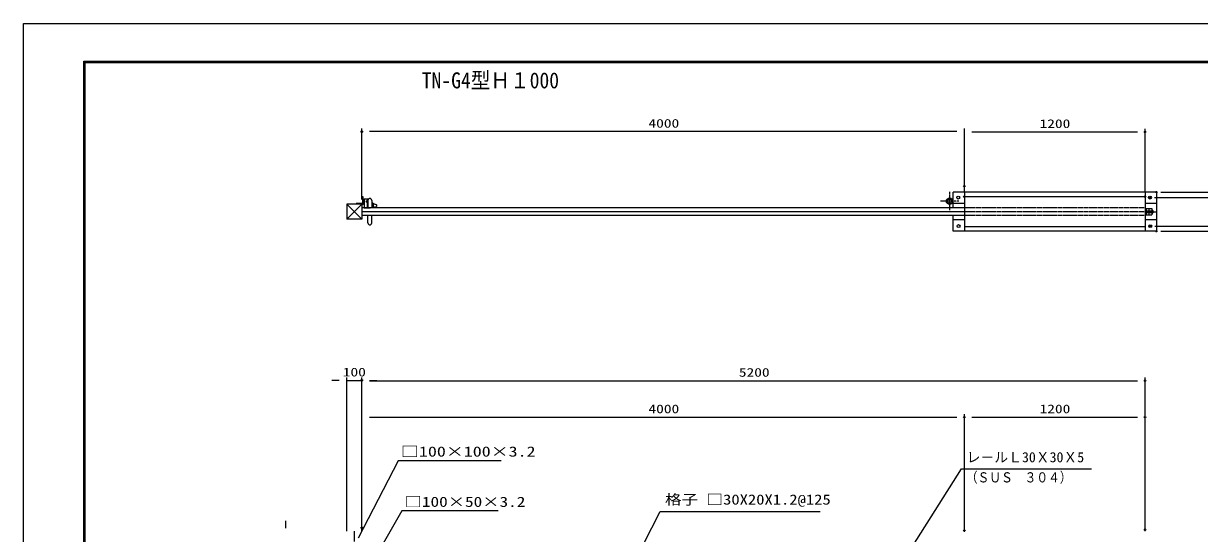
# Model space of a CAD drawing. Units: millimetres, scale not verified. Extents: x -5940 to 5940, y -4200 to 4200.
# Drawn here: x -5940 to 1867, y 811 to 4200 of the extents above; entities that cross this region are included whole.
import ezdxf
from ezdxf.enums import TextEntityAlignment as Align

# ---------------------------------------------------------------- set-up
doc = ezdxf.new("R2010")
doc.units = ezdxf.units.MM
doc.header["$LTSCALE"] = 20
doc.header["$PDMODE"] = 32
doc.header["$PDSIZE"] = 10
for name, pattern in [('USER1', [0.375, 0.25, -0.125]), ('USER2', [0.906, 0.591, -0.118, 0.079, -0.118]), ('USER4', [1.125, 0.75, -0.125, 0.125, -0.125])]:
    doc.linetypes.add(name, pattern=pattern)
for name, color, linetype, lineweight in [('0-0_1', 7, 'Continuous', 25), ('0-2_0', 7, 'Continuous', 25), ('0-5_CENTLN-L', 4, 'USER1', 25), ('0-6_EXTCNT-L', 4, 'Continuous', 25), ('0-A_WAKU', 7, 'Continuous', 25)]:
    doc.layers.add(name, color=color, linetype=linetype, lineweight=lineweight)
doc.layers.add('0-3_DEFPOINTS', color=7, linetype='Continuous')
doc.layers.add('0-4_10', color=7, linetype='Continuous')
doc.styles.add('ＭＳ ゴシック', font='')
doc.styles.get('ＭＳ ゴシック').set_extended_font_data('MS Gothic')

msp = doc.modelspace()

# ---------------------------------------------------------------- linework, layer by layer
at = {"layer": '0-0_1'}
for p, q in [((231, 2974.61), (231, 3079.62)), ((306, 3079.62), (306, 2819.62)), ((306, 3049.61), (1506, 3049.61)), ((1506, 3079.62), (1506, 2819.62)), ((1581, 3079.62), (1581, 2819.62)), ((-3679.23, 2999.61), (-3794, 2999.61)), ((-3794, 2999.61), (-3794, 2899.61)), ((-3694, 2999.61), (-3694, 2899.61)), ((306, 2974.61), (-3694, 2974.61)), ((1512, 2971.61), (1512, 2927.61)), ((1531, 2971.62), (1531, 2927.62)), ((1550, 2971.62), (1550, 2927.62)), ((-3694, 2899.61), (-3794, 2899.61)), ((306, 2949.62), (-3694, 2949.61)), ((306, 2924.61), (-3694, 2924.61)), ((231, 2819.62), (231, 2924.61)), ((1514, 2954.61), (1514, 2944.61)), ((1558, 2956.97), (1558, 2942.27)), ((1506, 2849.61), (306, 2849.61))]:
    msp.add_line(p, q, dxfattribs=at)
at = {"layer": '0-0_1', "color": 4}
for p, q in [((-3653.36, 3024.62), (-3653.36, 2974.62)), ((-3628.36, 3024.62), (-3628.36, 2974.62)), ((-3597.47, 2995.98), (-3597.47, 2984.71)), ((-3653.36, 2874.61), (-3653.36, 2924.61)), ((-3628.36, 2874.61), (-3628.36, 2924.61))]:
    msp.add_line(p, q, dxfattribs=at)
at = {"layer": '0-0_1', "color": 4, "linetype": 'USER1'}
for p, q in [((-3623.07, 3006.34), (-3623.07, 2974.34)), ((-3619.87, 3006.34), (-3619.87, 2974.34)), ((1506, 2974.61), (306, 2974.61)), ((1506, 2949.61), (306, 2949.62)), ((1506, 2924.61), (306, 2924.61))]:
    msp.add_line(p, q, dxfattribs=at)
at = {"layer": '0-0_1', "color": 4}
for centre, start, end in [((-3640.86, 3024.62), 0, 180), ((-3640.86, 2874.61), 180, 0)]:
    msp.add_arc(centre, 12.5, start, end, dxfattribs=at)
at = {"layer": '0-2_0', "color": 1}
for p, q in [((-3694, 3029.61), (-3694, 3501.5)), ((306, 3149.62), (306, 3501.5)), ((306, 3079.61), (306, 3499.26)), ((1506, 3079.61), (1506, 3499.26)), ((1611, 3079.62), (2201.88, 3079.62)), ((1568.16, 3043.07), (1990.13, 3043.07)), ((1570.28, 2853.25), (1990.13, 2853.25)), ((1611, 2819.62), (2201.88, 2819.62)), ((-3794, 826.09), (-3794, 1848.32)), ((-3694, 826.09), (-3694, 1848.32)), ((-3694, 879.09), (-3694, 1846.65)), ((1506, 866.09), (1506, 1846.65)), ((-3694, 826.09), (-3694, 1603.95)), ((306, 861.09), (306, 1603.95)), ((306, 821.09), (306, 1603.95)), ((1506, 826.09), (1506, 1603.95))]:
    msp.add_line(p, q, dxfattribs=at)
at = {"layer": '0-2_0', "color": 2}
for p, q in [((256, 3481.5), (-3644, 3481.5)), ((356, 3479.26), (1456, 3479.26)), ((-3844, 1828.32), (-3894, 1828.32)), ((-3794, 1828.32), (-3694, 1828.32)), ((-3644, 1828.32), (-3594, 1828.32)), ((-3644, 1826.65), (1456, 1826.65)), ((-3644, 1583.95), (256, 1583.95)), ((356, 1583.95), (1456, 1583.95)), ((-1931.62, 532.93), (-1714.48, 956.39)), ((-1714.48, 956.39), (-650.79, 956.39)), ((-4199.59, 846.09), (-4199.59, 896.09))]:
    msp.add_line(p, q, dxfattribs=at)
at = {"layer": '0-2_0', "color": 4}
for p, q in [((-3690.62, 3048.33), (-3690.62, 3004.94)), ((-3679.23, 3035.03), (-3647.77, 3035.03)), ((-3679.23, 3035.03), (-3679.23, 2975.03))]:
    msp.add_line(p, q, dxfattribs=at)
at = {"layer": '0-2_0'}
for p, q in [((-3794, 2999.61), (-3694, 2899.61)), ((-3694, 2999.61), (-3794, 2899.61)), ((-3679.23, 2975.03), (-3639.23, 2975.03)), ((1506, 2971.61), (1550, 2971.62)), ((1506, 2949.61), (1581, 2949.62)), ((1506, 2927.61), (1550, 2927.62)), ((1512, 2954.61), (1550, 2954.62)), ((1512, 2954.11), (1550, 2954.12)), ((1512, 2945.11), (1550, 2945.12)), ((1512, 2944.61), (1550, 2944.62)), ((1550, 2959.42), (1556.8, 2959.42)), ((1550, 2954.52), (1558, 2954.52)), ((1550, 2944.72), (1558, 2944.72)), ((1550, 2939.82), (1556.8, 2939.82))]:
    msp.add_line(p, q, dxfattribs=at)
at = {"layer": '0-2_0', "color": 4, "linetype": 'USER1'}
for p, q in [((-3619.87, 3003.14), (-3597.47, 2995.98)), ((-3619.87, 2977.54), (-3597.47, 2984.71))]:
    msp.add_line(p, q, dxfattribs=at)
at = {"layer": '0-2_0', "color": 4}
for points in [[(-3684.93, 2999.61), (-3684.93, 3048.33), (-3690.62, 3048.33)], [(-3690.62, 3004.94), (-3731.89, 3004.94), (-3731.89, 2999.61)], [(-3684.93, 3025.03), (-3679.23, 3025.03), (-3679.23, 3027.53), (-3684.93, 3027.53)]]:
    msp.add_lwpolyline(points, dxfattribs=at)
at = {"layer": '0-2_0', "color": 4, "linetype": 'USER1'}
msp.add_lwpolyline([(-3625.34, 2994.97), (-3625.34, 2984.91), (-3623.04, 2984.91), (-3623.04, 2994.97)], close=True, dxfattribs=at)
at = {"layer": '0-2_0'}
for points in [[(-2768.11, 1294.76), (-3452.32, 1294.76), (-3719.33, 779.98)], [(-2789.89, 960.75), (-3428.17, 960.75), (-3614.15, 635.87)]]:
    msp.add_lwpolyline(points, dxfattribs=at)
for centre, radius in [((265.53, 3043.42), 9.76), ((1538.16, 3043.07), 9.76), ((208, 3019.61), 21.12), ((208, 3019.61), 13.92), ((267.65, 2853.6), 9.76), ((1540.28, 2853.25), 9.76)]:
    msp.add_circle(centre, radius, dxfattribs=at)
at = {"layer": '0-2_0', "color": 4}
msp.add_circle((-3659.07, 3017.05), 5.74, dxfattribs=at)
at = {"layer": '0-2_0'}
for centre, radius, start, end in [((1554.9, 2956.97), 3.1, 307.80915, 52.19085), ((1547.4, 2949.62), 10.6, 332.47843, 27.52157), ((1554.9, 2942.27), 3.1, 307.8099, 52.1901)]:
    msp.add_arc(centre, radius, start, end, dxfattribs=at)
at = {"layer": '0-3_DEFPOINTS'}
for p in [(-3694, 3481.5), (1506, 3479.26), (306, 3119.62), (306, 3049.61), (1506, 3049.61), (1538.16, 3043.07), (1581, 3079.62), (-3694, 2999.61), (1540.28, 2853.25), (1581, 2819.62), (-3694, 1828.32), (1506, 1826.65), (306, 1583.95), (1506, 1583.95), (-3694, 849.09), (306, 831.09), (1506, 836.09)]:
    msp.add_point(p, dxfattribs=at)
at = {"layer": '0-5_CENTLN-L', "color": 2, "linetype": 'USER2'}
for p, q in [((208, 3080.73), (208, 2958.49)), ((269.12, 3019.61), (146.88, 3019.61))]:
    msp.add_line(p, q, dxfattribs=at)
at = {"layer": '0-5_CENTLN-L', "color": 7, "linetype": 'Continuous'}
for p, q in [((1581, 3079.62), (231, 3079.62)), ((306, 3004.62), (231, 3004.62)), ((1581, 3004.62), (1506, 3004.62)), ((306, 2894.62), (231, 2894.62)), ((1581, 2894.62), (1506, 2894.62)), ((1581, 2819.62), (231, 2819.62))]:
    msp.add_line(p, q, dxfattribs=at)
at = {"layer": '0-5_CENTLN-L', "color": 2}
msp.add_line((-3659.23, 3035.03), (-3659.23, 2974.61), dxfattribs=at)
at = {"layer": '0-5_CENTLN-L', "color": 2, "linetype": 'USER4'}
msp.add_line((-3744, 826.3), (-3744, -901.5), dxfattribs=at)
at = {"layer": '0-6_EXTCNT-L'}
for p, q in [((-3623.07, 3006.34), (-3628.36, 2996.1)), ((-3619.87, 3006.34), (-3623.07, 3006.34))]:
    msp.add_line(p, q, dxfattribs=at)
at = {"layer": '0-6_EXTCNT-L', "color": 2}
for p, q in [((-35.37, 729.84), (287.64, 1241.72)), ((287.64, 1241.72), (1150.53, 1241.72))]:
    msp.add_line(p, q, dxfattribs=at)
at = {"layer": '0-A_WAKU', "color": 3}
msp.add_lwpolyline([(-5940, 4200), (5940, 4200), (5940, -4200), (-5940, -4200)], close=True, dxfattribs=at)
at = {"layer": '0-A_WAKU'}
for points in [[(-5540, 3950), (5540, 3950), (5540, -3950), (-5540, -3950)], [(-5537.5, 3947.5), (5537.5, 3947.5), (5537.5, -3947.5), (-5537.5, -3947.5)], [(-5535, 3945), (5535, 3945), (5535, -3945), (-5535, -3945)], [(-5532.5, 3942.5), (5532.5, 3942.5), (5532.5, -3942.5), (-5532.5, -3942.5)], [(-5530, 3940), (5530, 3940), (5530, -3940), (-5530, -3940)]]:
    msp.add_lwpolyline(points, close=True, dxfattribs=at)

# ---------------------------------------------------------------- texts
at = {"layer": '0-2_0', "color": 3, "style": 'ＭＳ ゴシック'}
for s, height, width, p in [('4000', 57.77, 1.3, (-1791.14, 3490.39)), ('1200', 57.77, 1.3, (805.22, 3488.16)), ('100', 57.77, 1.3, (-3820.5, 1837.22)), ('5200', 57.77, 1.3, (-1191.14, 1835.54)), ('4000', 57.77, 1.3, (-1791.14, 1592.85)), ('1200', 57.77, 1.3, (805.22, 1592.85)), ('□100×100×3.2', 67.35, 1.3, (-3434.48, 1301.81)), ('（ＳＵＳ\u3000３０４）', 67.35, 0.85, (315.29, 1130.37)), ('□100×50×3.2', 67.35, 1.25, (-3410.33, 967.79)), ('格子 □30X20X1.2@125', 67.35, 1.2, (-1681.41, 982.87))]:
    msp.add_text(s, height=height, dxfattribs=dict(at, width=width)).set_placement(p, align=Align.BOTTOM_LEFT)
msp.add_text('レ－ルＬ30Ｘ30Ｘ5', height=67.35, dxfattribs=at).set_placement((321.15, 1264.28), align=Align.BOTTOM_LEFT)
at = {"layer": '0-4_10', "style": 'ＭＳ ゴシック', "width": 0.9}
msp.add_text(' TN-G4型Ｈ１000', height=106.2, dxfattribs=at).set_placement((-3360.98, 3737.28), align=Align.BOTTOM_LEFT)

doc.saveas('drawing.dxf')
